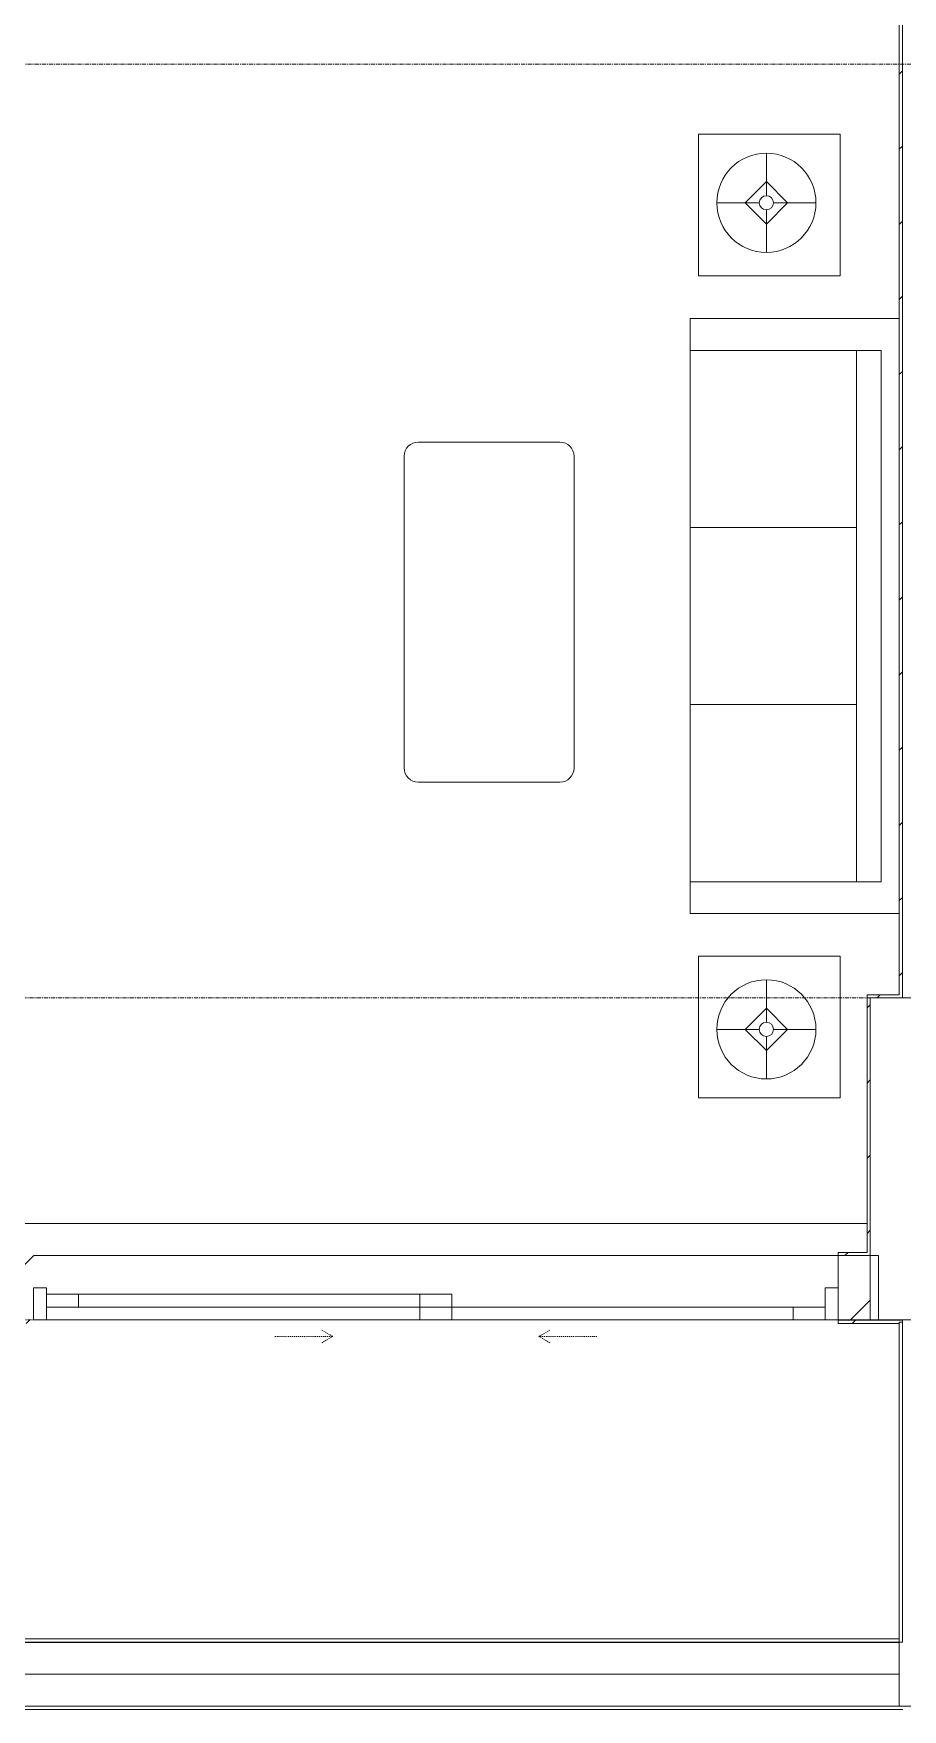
# Model space of a CAD drawing. Header units: millimetres. Extents: x 5357 to 201988, y -16345 to 109895.
# Drawn here: x 88953 to 91653, y 23327 to 28532 of the extents above; entities that cross this region are included whole.
import ezdxf

# ---------------------------------------------------------------- set-up
doc = ezdxf.new("R2010")
doc.units = ezdxf.units.MM
doc.linetypes.add('Dash', pattern=[6, 3, -3])
doc.linetypes.add('Grid Line', pattern=[22.225, 12.7, -3.175, 3.175, -3.175])
for name, color, linetype, lineweight in [('0-1', 7, 'Continuous', 5), ('A-CLNG', 13, 'Continuous', 9), ('A-DETL-THIN', 151, 'Continuous', 9), ('A-DOOR', 31, 'Continuous', 9), ('A-DOOR-FRAM', 31, 'Continuous', 9), ('A-DOOR-HDLN', 31, 'Dash', 9), ('A-FLOR-1', 10, 'Continuous', 9), ('A-FLOR-2', 53, 'Continuous', 9), ('A-WALL', 113, 'Continuous', 9), ('A-WALL-4', 113, 'Continuous', 18), ('A-WALL-PATT-2', 53, 'Continuous', 9), ('A-WALL-PATT-3', 111, 'Continuous', 9), ('I-FURN', 30, 'Continuous', 9), ('I-FURN-1', 53, 'Continuous', 9), ('I-WALL-1', 9, 'Continuous', 18), ('I-WALL-2', 53, 'Continuous', 9), ('L-SITE-WALL-1', 10, 'Continuous', 9), ('S-COLS-2', 9, 'Continuous', 18), ('S-GRID-1', 1, 'Grid Line', 9)]:
    doc.layers.add(name, color=color, linetype=linetype, lineweight=lineweight)
pattern_1 = [(45, (0, 0), (-116.67262, 116.67262), [])]

# ---------------------------------------------------------------- blocks, each defined once
blk = doc.blocks.new('NCV_TKTC_KET CAU_rvt-1-TKCS_MB SÂN ĐƯỜNG NỘI BỘ')
at = {"layer": 'A-FLOR-1'}
for p, q in [((88992.6, 24536.9), (88952.6, 24536.9)), ((90152.6, 24536.9), (88992.6, 24536.9)), ((91452.6, 24536.9), (90152.6, 24536.9)), ((91552.6, 24536.9), (91452.6, 24536.9)), ((91577.6, 24536.9), (91552.6, 24536.9)), ((91652.6, 24536.9), (91577.6, 24536.9))]:
    blk.add_line(p, q, dxfattribs=at)
at = {"layer": 'L-SITE-WALL-1'}
for p, q in [((88992.6, 24536.9), (88952.6, 24536.9)), ((90152.6, 24536.9), (88992.6, 24536.9)), ((91452.6, 24536.9), (90152.6, 24536.9)), ((91552.6, 24536.9), (91452.6, 24536.9))]:
    blk.add_line(p, q, dxfattribs=at)
at = {"layer": 'S-COLS-2'}
for p, q in [((91952.6, 25536.9), (91552.6, 25536.9)), ((91552.6, 25536.9), (91552.6, 24536.9)), ((91552.6, 24536.9), (91952.6, 24536.9))]:
    blk.add_line(p, q, dxfattribs=at)
blk = doc.blocks.new('LOBBY_SOFA_1 - LOBBY_SOFA_1-V73-TKCS_MB SÂN ĐƯỜNG NỘI BỘ')
at = {"layer": 'I-FURN'}
for p, q in [((-2556, -10), (-2556, -660)), ((-708, -660), (-708, -10)), ((-2457, -66), (-2457, -660)), ((-807, -66), (-2457, -66)), ((-807, -660), (-807, -66)), ((-807, -143), (-2457, -143)), ((-1907, -143), (-1907, -660)), ((-1357, -143), (-1357, -660)), ((-3128.2, -193.5), (-2688.2, -193.5)), ((-3128.2, -633.5), (-3128.2, -193.5)), ((-2688.2, -193.5), (-2688.2, -633.5)), ((-575.9, -193.5), (-575.9, -633.5)), ((-135.9, -193.5), (-575.9, -193.5)), ((-135.9, -633.5), (-135.9, -193.5)), ((-2915.4, -269), (-2915.4, -401)), ((-348.6, -269), (-348.6, -401)), ((-2915.4, -357), (-2981.4, -423)), ((-2849.4, -423), (-2915.4, -357)), ((-414.6, -423), (-348.6, -357)), ((-348.6, -357), (-282.6, -423)), ((-2937.4, -423), (-3069.4, -423)), ((-2981.4, -423), (-2915.4, -489)), ((-2915.4, -489), (-2849.4, -423)), ((-2915.4, -445), (-2915.4, -577)), ((-2893.4, -423), (-2761.4, -423)), ((-370.6, -423), (-502.6, -423)), ((-348.6, -489), (-414.6, -423)), ((-282.6, -423), (-348.6, -489)), ((-348.6, -445), (-348.6, -577)), ((-326.6, -423), (-194.6, -423)), ((-2688.2, -633.5), (-3128.2, -633.5)), ((-2556, -660), (-708, -660)), ((-575.9, -633.5), (-135.9, -633.5)), ((-1160.3, -1020.5), (-2128.3, -1020.5)), ((-2172.3, -1064.5), (-2172.3, -1504.5)), ((-1116.3, -1504.5), (-1116.3, -1064.5)), ((-2128.3, -1548.5), (-1160.3, -1548.5))]:
    blk.add_line(p, q, dxfattribs=at)
for centre, radius in [((-2915.4, -423), 154), ((-348.6, -423), 154), ((-2915.4, -423), 22), ((-348.6, -423), 22)]:
    blk.add_circle(centre, radius, dxfattribs=at)
for centre, start, end in [((-2128.3, -1064.5), 90, 180), ((-1160.3, -1064.5), 0, 90), ((-2128.3, -1504.5), 180, 270), ((-1160.3, -1504.5), 270, 0)]:
    blk.add_arc(centre, 44, start, end, dxfattribs=at)
at = {"layer": 'I-FURN-1'}
for p, q in [((-2556, -10), (-2556, -660)), ((-708, -660), (-708, -10)), ((-2688.2, -193.5), (-3128.2, -193.5)), ((-3128.2, -193.5), (-3128.2, -633.5)), ((-2688.2, -633.5), (-2688.2, -193.5)), ((-135.9, -193.5), (-575.9, -193.5)), ((-575.9, -193.5), (-575.9, -633.5)), ((-135.9, -633.5), (-135.9, -193.5)), ((-3128.2, -633.5), (-2688.2, -633.5)), ((-2556, -660), (-708, -660)), ((-575.9, -633.5), (-135.9, -633.5)), ((-1160.3, -1020.5), (-2128.3, -1020.5)), ((-2172.3, -1064.5), (-2172.3, -1504.5)), ((-1116.3, -1504.5), (-1116.3, -1064.5)), ((-2128.3, -1548.5), (-1160.3, -1548.5))]:
    blk.add_line(p, q, dxfattribs=at)
for centre, start, end in [((-2128.3, -1064.5), 90, 180), ((-1160.3, -1064.5), 0, 90), ((-2128.3, -1504.5), 180, 270), ((-1160.3, -1504.5), 270, 0)]:
    blk.add_arc(centre, 44, start, end, dxfattribs=at)
blk = doc.blocks.new('NCV_TKTC_TANG 1_rvt-1-TKCS_MB SÂN ĐƯỜNG NỘI BỘ')
at = {"layer": 'A-WALL-PATT-2'}
h = blk.add_hatch(dxfattribs=at)
h.set_pattern_fill('FP_2', color=256, style=0, pattern_type=2)
h.set_pattern_definition(pattern_1)
h.paths.add_polyline_path([(91652.6, 25546.9), (91652.1, 32236.5), (91642.6, 32236.5), (91642.6, 25546.9), (91645.4, 25546.9)])
h = blk.add_hatch(dxfattribs=at)
h.set_pattern_fill('FP_2', color=256, style=0, pattern_type=2)
h.set_pattern_definition(pattern_1)
h.paths.add_polyline_path([(91552.6, 24736.9), (91552.6, 25546.9), (91542.6, 25546.9), (91542.6, 24736.9)])
h = blk.add_hatch(dxfattribs=at)
h.set_pattern_fill('FP_2', color=256, style=0, pattern_type=2)
h.set_pattern_definition(pattern_1)
h.paths.add_polyline_path([(91642.6, 25536.9), (91652.6, 25536.9), (91652.6, 25546.9), (91552.6, 25546.9), (91552.6, 25536.9)])
h = blk.add_hatch(dxfattribs=at)
h.set_pattern_fill('FP_2', color=256, style=0, pattern_type=2)
h.set_pattern_definition(pattern_1)
h.paths.add_polyline_path([(91542.4, 24736.9), (91542.6, 24736.9), (91542.6, 24746.9), (91452.6, 24746.9), (91452.6, 24736.9)])
h.paths.add_polyline_path([(88952.6, 24736.9), (88952.6, 24746.9), (88877.6, 24746.9), (88877.6, 24736.9)])
h = blk.add_hatch(dxfattribs=at)
h.set_pattern_fill('FP_2', color=256, style=0, pattern_type=2)
h.set_pattern_definition(pattern_1)
h.paths.add_polyline_path([(91552.6, 24526.5), (91642.6, 24526.5), (91642.6, 24536.5), (91452.6, 24536.5), (91452.6, 24526.5)])
h.paths.add_polyline_path([(88952.6, 24526.5), (88952.6, 24536.5), (88877.6, 24536.5), (88877.6, 24526.5)])
h = blk.add_hatch(dxfattribs=at)
h.set_pattern_fill('FP_2', color=256, style=0, pattern_type=2)
h.set_pattern_definition(pattern_1)
h.paths.add_polyline_path([(91642.6, 23536.9), (91642.6, 23536.9), (91642.6, 24530.2), (91652.6, 24530.2), (91652.6, 24536.5), (91642.6, 24536.5), (91642.6, 24070.6)])
at = {"layer": 'A-FLOR-1'}
blk.add_line((88952.6, 24736.9), (91452.6, 24736.9), dxfattribs=at)
at = {"layer": 'A-FLOR-2'}
for p, q in [((91452.6, 24736.9), (88952.6, 24736.9)), ((88992.6, 24536.9), (90152.6, 24536.9))]:
    blk.add_line(p, q, dxfattribs=at)
at = {"layer": 'I-WALL-1'}
for p, q in [((91642.6, 32226.5), (91642.6, 25546.9)), ((91652.6, 25546.9), (91652.6, 32236.5)), ((91552.6, 25546.9), (91542.6, 25546.9)), ((91542.6, 25546.9), (91542.6, 24746.9)), ((91642.6, 25546.9), (91552.6, 25546.9)), ((91552.6, 24736.9), (91552.6, 25536.9)), ((91552.6, 25536.9), (91652.6, 25536.9)), ((91652.6, 25536.9), (91652.6, 25546.9)), ((91542.6, 24746.9), (91452.6, 24746.9)), ((91452.6, 24746.9), (91452.6, 24736.9)), ((91452.6, 24736.9), (91542.6, 24736.9)), ((91542.6, 24736.9), (91552.6, 24736.9)), ((91642.6, 24536.5), (91452.6, 24536.5)), ((91452.6, 24536.5), (91452.6, 24526.5)), ((91452.6, 24526.5), (91642.6, 24526.5)), ((91652.6, 24536.5), (91642.6, 24536.5)), ((91642.6, 24526.5), (91642.6, 23536.9)), ((91652.6, 23536.9), (91652.6, 24536.5)), ((91642.6, 23536.9), (91652.6, 23536.9))]:
    blk.add_line(p, q, dxfattribs=at)
at = {"layer": 'I-WALL-2'}
for p, q in [((86487.6, 23546.9), (91642.6, 23546.9)), ((91642.6, 23536.9), (86487.6, 23536.9))]:
    blk.add_line(p, q, dxfattribs=at)
at = {"layer": 'I-FURN-1', "rotation": 270.0000000000001}
blk.add_blockref('LOBBY_SOFA_1 - LOBBY_SOFA_1-V73-TKCS_MB SÂN ĐƯỜNG NỘI BỘ', (91652.6, 25090.9), dxfattribs=at)
blk = doc.blocks.new('DEG_02-DEG_03 - DEG_02-2500x2400mm-CỬA ĐI 02 CÁNH TRƯỢT-V13-TKCS_MB SÂN ĐƯỜNG NỘI BỘ')
at = {"layer": 'A-DOOR'}
for p, q in [((-1110, 100), (-1210, 100)), ((-1210, 100), (-1210, 60)), ((-1210, 60), (-1110, 60)), ((-1110, 60), (-1110, 100)), ((-1110, 100), (-50, 100)), ((-50, 60), (-1110, 60)), ((50, 100), (-50, 100)), ((-50, 100), (-50, 60)), ((50, 60), (-50, 60)), ((-50, 60), (-50, 20)), ((-50, 60), (50, 60)), ((50, 60), (50, 100)), ((50, 20), (50, 60)), ((50, 60), (1110, 60)), ((1210, 60), (1110, 60)), ((1110, 60), (1110, 20)), ((1210, 20), (1210, 60)), ((-50, 20), (50, 20)), ((1110, 20), (50, 20)), ((1110, 20), (1210, 20))]:
    blk.add_line(p, q, dxfattribs=at)
at = {"layer": 'A-DOOR-FRAM'}
for p, q in [((-1210, 100), (-1250, 100)), ((-1250, 100), (-1250, 0)), ((-1210, 0), (-1210, 100)), ((1250, 100), (1210, 100)), ((1210, 100), (1210, 0)), ((1250, 0), (1250, 100)), ((-1250, 0), (-1210, 0)), ((1210, 0), (1250, 0))]:
    blk.add_line(p, q, dxfattribs=at)
at = {"layer": 'A-DOOR-HDLN'}
for p, q in [((-320.4, 151.1), (-355, 171.1)), ((320.4, 151.1), (355, 171.1)), ((-500.4, 151.1), (-320.4, 151.1)), ((-320.4, 151.1), (-355, 131.1)), ((320.4, 151.1), (355, 131.1)), ((500.4, 151.1), (320.4, 151.1))]:
    blk.add_line(p, q, dxfattribs=at)

msp = doc.modelspace()

# ---------------------------------------------------------------- hatches: boundary and pattern name
at = {"layer": 'A-WALL-PATT-3'}
h = msp.add_hatch(dxfattribs=at)
h.set_pattern_fill('FP_1', color=256, style=0, pattern_type=2)
h.set_pattern_definition([(45, (0, 0), (-124.4508, 124.4508), [])])
h.paths.add_polyline_path([(91452.6, 24536.9), (91552.6, 24536.9), (91552.6, 24736.9), (91452.6, 24736.9), (91452.6, 24636.9)])
h.paths.add_polyline_path([(86477.6, 24536.9), (86877.6, 24536.9), (86877.6, 24736.9), (86477.6, 24736.9), (86477.6, 24584.8)])
h.paths.add_polyline_path([(88877.5, 24536.9), (88952.6, 24536.9), (88952.6, 24736.9), (88877.5, 24736.9)])
h.paths.add_polyline_path([(88277.6, 24536.9), (88677.5, 24536.9), (88677.5, 24736.9), (88277.6, 24736.9), (88277.6, 24700.6)])

# ---------------------------------------------------------------- linework, layer by layer
at = {"layer": 'A-CLNG'}
msp.add_line((88877.6, 24836.9), (91542.6, 24836.9), dxfattribs=at)
at = {"layer": 'A-DETL-THIN'}
for p, q in [((95052.6, 23337.4), (86277.6, 23337.4)), ((86277.6, 23337.4), (95052.6, 23337.4))]:
    msp.add_line(p, q, dxfattribs=at)
at = {"layer": 'A-WALL'}
for p, q in [((88952.6, 24736.9), (91452.6, 24736.9)), ((90152.6, 24536.9), (88992.6, 24536.9)), ((86477.6, 23535.3), (91642.6, 23535.3)), ((86477.6, 23437.4), (91642.6, 23437.4)), ((91642.6, 23337.4), (86477.6, 23337.4)), ((91653.6, 23327.4), (86477.6, 23327.4))]:
    msp.add_line(p, q, dxfattribs=at)
at = {"layer": 'A-WALL-4'}
for p, q in [((91577.6, 24736.9), (91452.6, 24736.9)), ((91452.6, 24736.9), (91452.6, 24636.9)), ((91577.6, 24536.9), (91577.6, 24736.9)), ((91452.6, 24536.9), (91577.6, 24536.9)), ((91652.6, 24530.2), (91642.6, 24530.2)), ((91642.6, 24530.2), (91642.6, 23337.4)), ((91642.6, 23337.4), (91652.6, 23337.4))]:
    msp.add_line(p, q, dxfattribs=at)
at = {"layer": 'S-GRID-1'}
for p, q in [((131551.8, 28436.9), (29351.8, 28436.9)), ((128757.8, 25536.9), (32145.8, 25536.9)), ((131551.8, 24536.9), (29351.8, 24536.9))]:
    msp.add_line(p, q, dxfattribs=at)

# ---------------------------------------------------------------- block references
at = {"layer": '0-1'}
for name in ['NCV_TKTC_KET CAU_rvt-1-TKCS_MB SÂN ĐƯỜNG NỘI BỘ', 'NCV_TKTC_TANG 1_rvt-1-TKCS_MB SÂN ĐƯỜNG NỘI BỘ']:
    msp.add_blockref(name, (0, 0), dxfattribs=at)
at = {"layer": 'A-DOOR', "rotation": 180}
msp.add_blockref('DEG_02-DEG_03 - DEG_02-2500x2400mm-CỬA ĐI 02 CÁNH TRƯỢT-V13-TKCS_MB SÂN ĐƯỜNG NỘI BỘ', (90202.6, 24636.9), dxfattribs=at)

doc.saveas('drawing.dxf')
